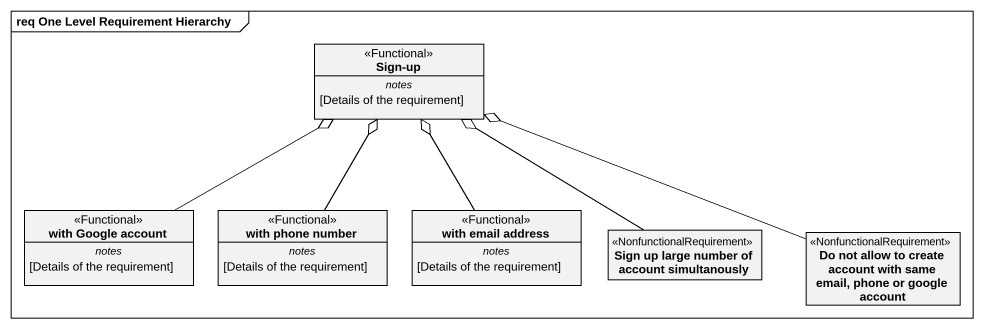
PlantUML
@startuml
mainframe req One Level Requirement Hierarchy
hide circle
hide empty members
class "Sign-up" as Sign_up <<Functional>> {
  -- notes --
  [Details of the requirement]
}
class "with Google account" as with_Google_account <<Functional>> {
  -- notes --
  [Details of the requirement]
}
class "with phone number" as with_phone_number <<Functional>> {
  -- notes --
  [Details of the requirement]
}
class "with email address" as with_email_address <<Functional>> {
  -- notes --
  [Details of the requirement]
}
class "Sign up large number of account simultanously" as Sign_up_large_number_of <<NonfunctionalRequirement>>
class "Do not allow to create account with same email, phone or google account" as Do_not_allow_to_create <<NonfunctionalRequirement>>
with_Google_account -right-o Sign_up
with_phone_number -up-o Sign_up
with_email_address -up-o Sign_up
Sign_up_large_number_of -up-o Sign_up
Do_not_allow_to_create -left-o Sign_up
@enduml
